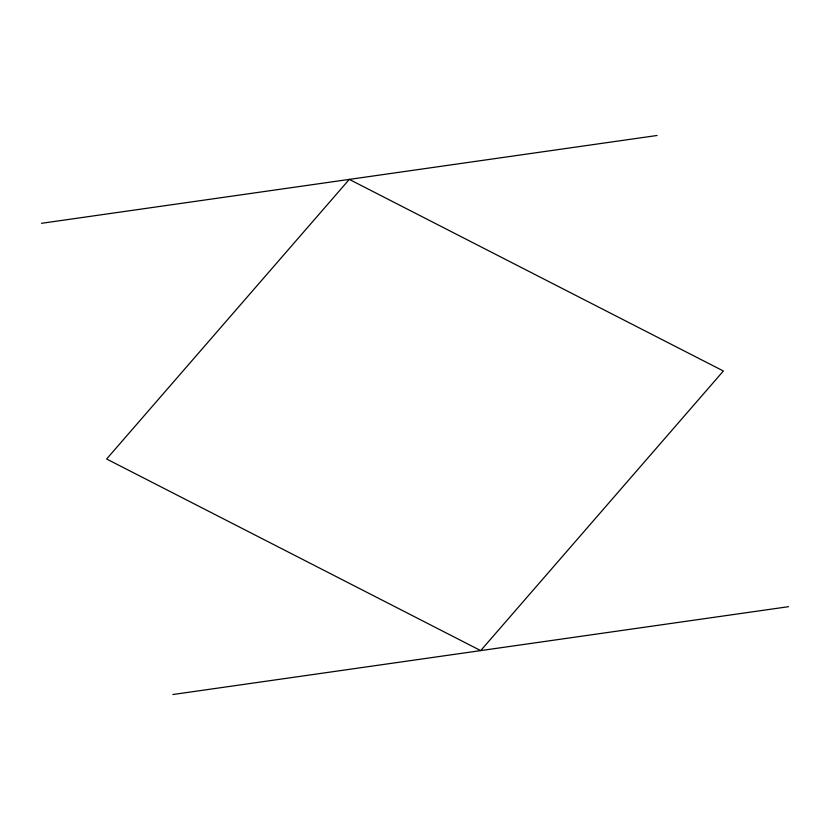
<?xml version="1.0" encoding="UTF-8"?>
<svg xmlns="http://www.w3.org/2000/svg" width="830" height="830" viewBox="0 0 830 830"><rect width="100%" height="100%" fill="white"/><g stroke="black" fill="none" stroke-linecap="round" stroke-linejoin="round"><path stroke-width="1.25" d="M41.5 223.312L657.121 135.477M172.879 694.523L788.5 606.689M349.306 179.394L106.624 459L480.695 650.606L723.376 371L349.306 179.394"/></g></svg>
